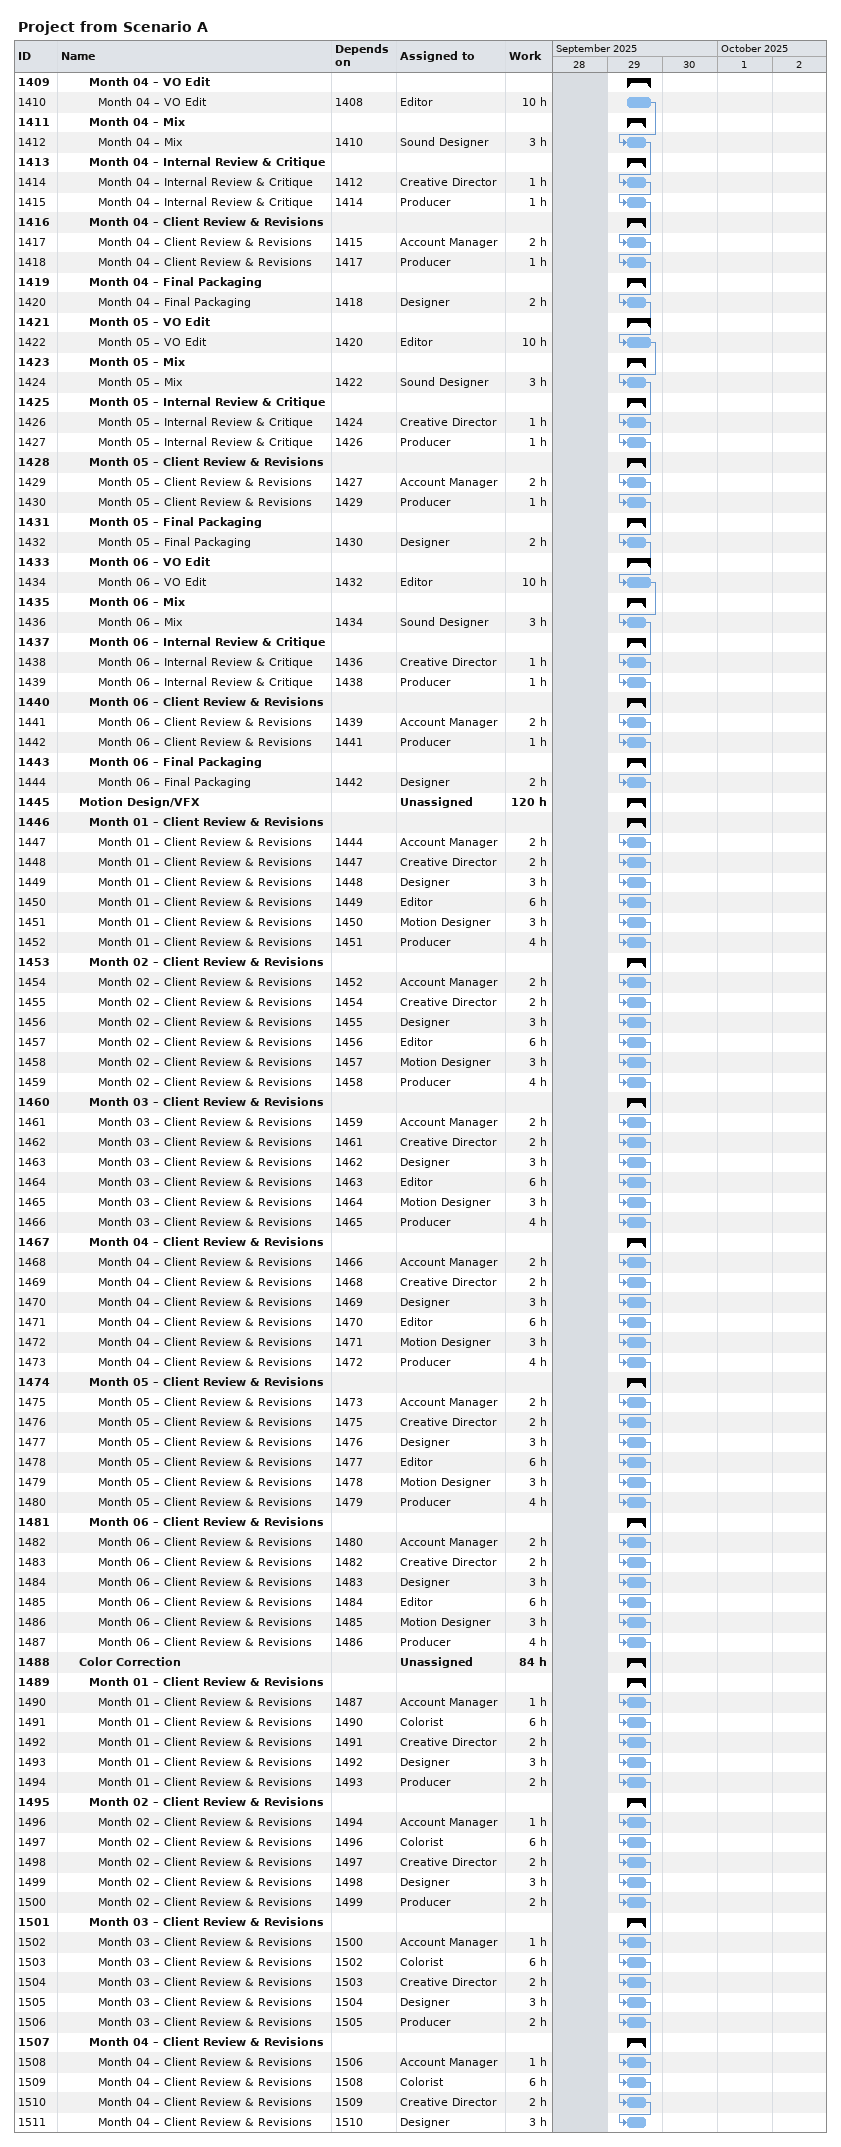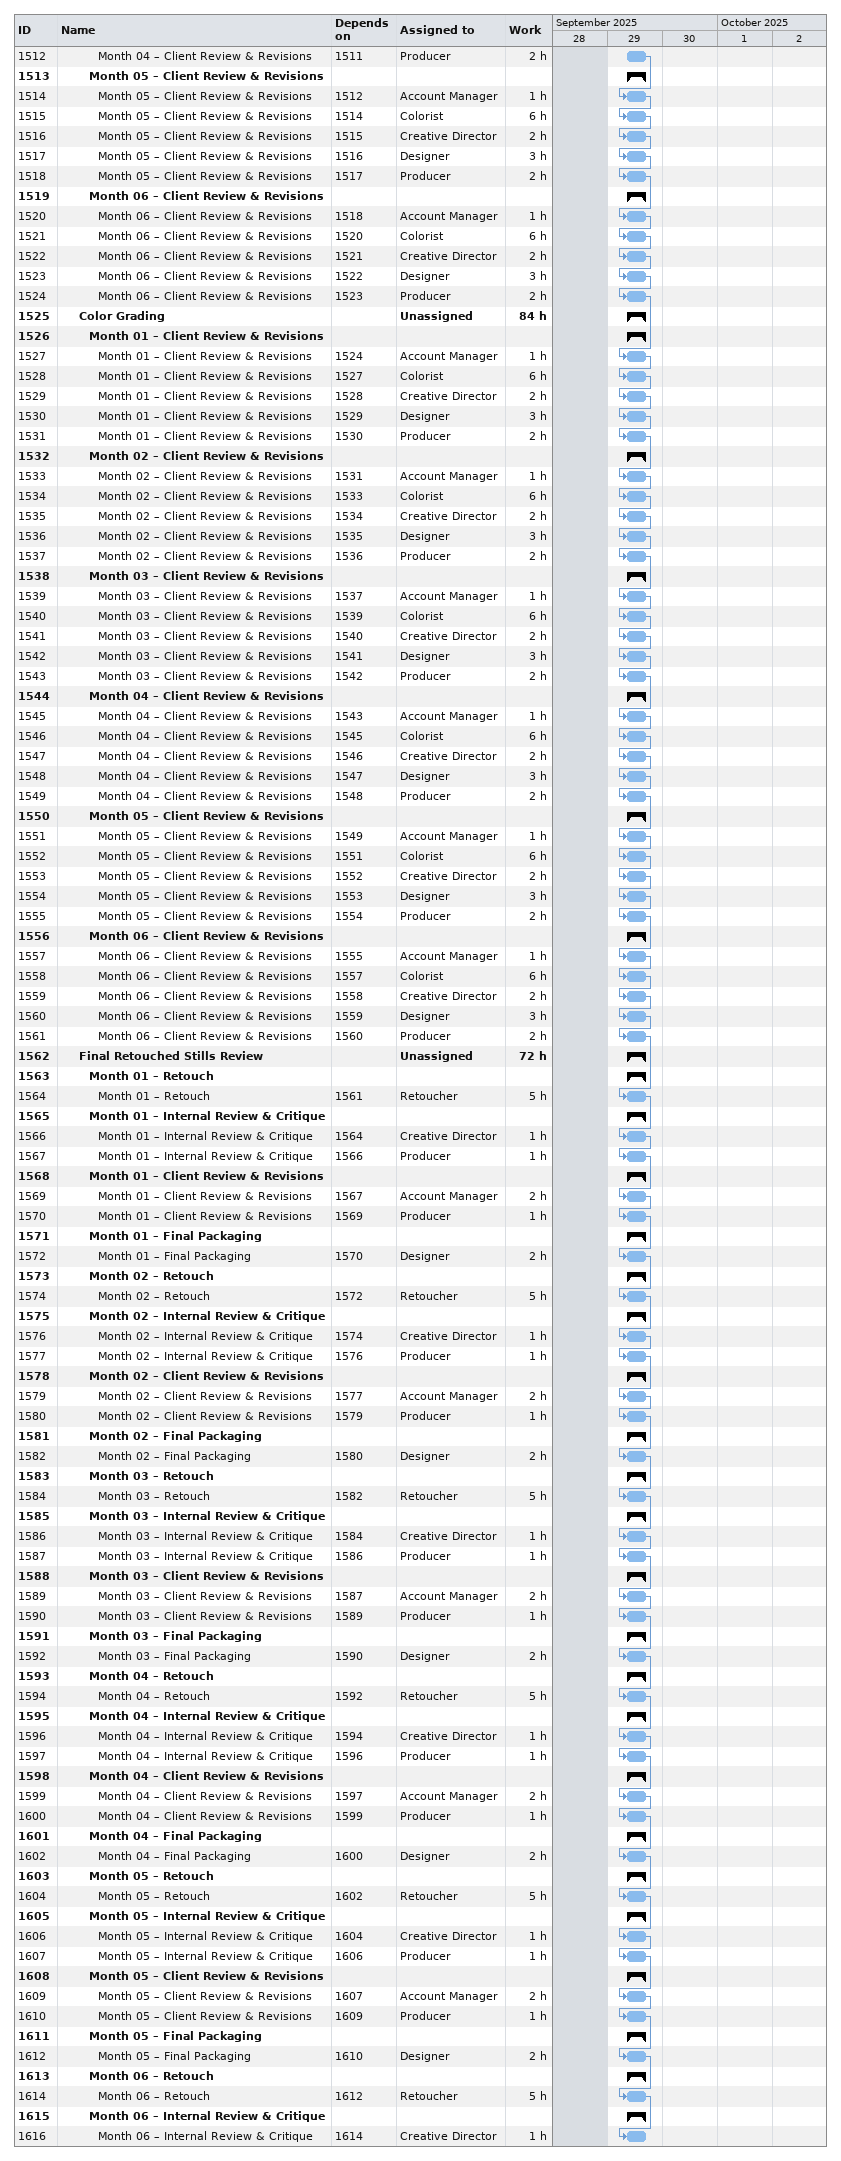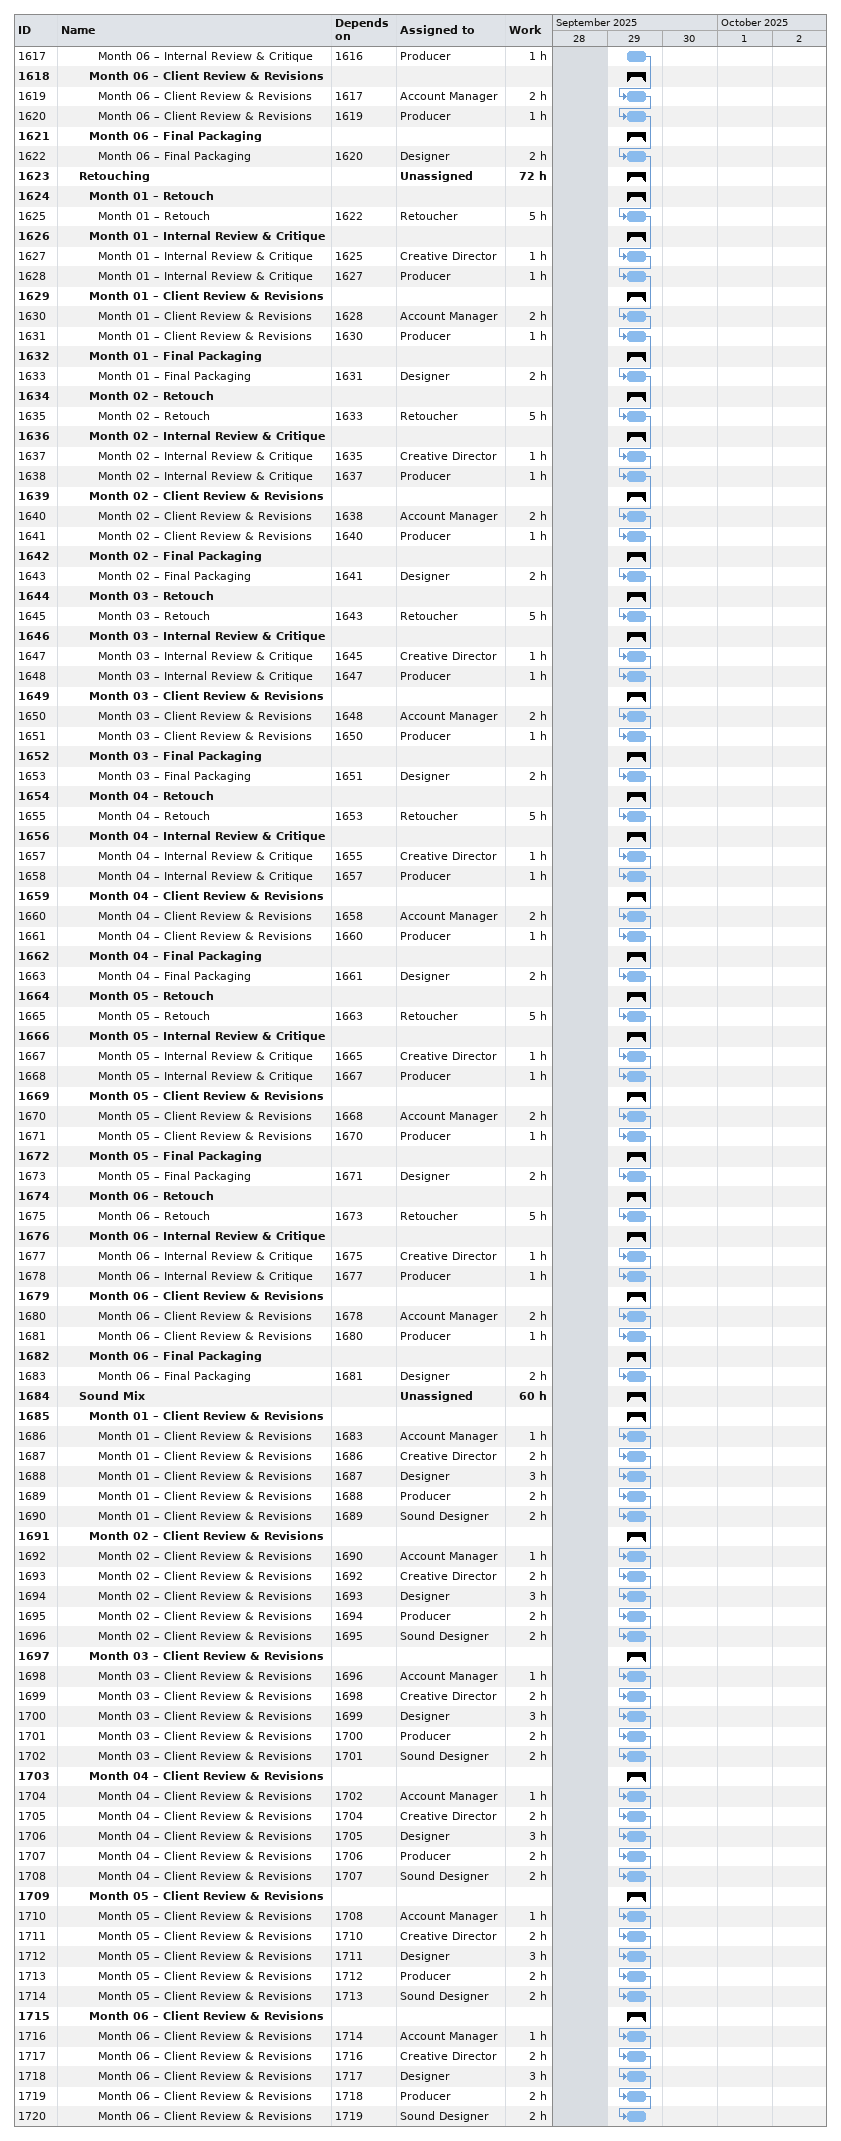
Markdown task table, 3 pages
Project from Scenario A

| ID | Level | Task | Start | Finish | Predecessors | Resources | Work (h) |
|---|---|---|---|---|---|---|---|
| 1409 | 4 | **Month 04 – VO Edit** | 2025-09-29 | 2025-09-29 |  |  |  |
| 1410 | 5 | Month 04 – VO Edit | 2025-09-29 | 2025-09-29 | 1408 | Editor | 10 |
| 1411 | 4 | **Month 04 – Mix** | 2025-09-29 | 2025-09-29 |  |  |  |
| 1412 | 5 | Month 04 – Mix | 2025-09-29 | 2025-09-29 | 1410 | Sound Designer | 3 |
| 1413 | 4 | **Month 04 – Internal Review & Critique** | 2025-09-29 | 2025-09-29 |  |  |  |
| 1414 | 5 | Month 04 – Internal Review & Critique | 2025-09-29 | 2025-09-29 | 1412 | Creative Director | 1 |
| 1415 | 5 | Month 04 – Internal Review & Critique | 2025-09-29 | 2025-09-29 | 1414 | Producer | 1 |
| 1416 | 4 | **Month 04 – Client Review & Revisions** | 2025-09-29 | 2025-09-29 |  |  |  |
| 1417 | 5 | Month 04 – Client Review & Revisions | 2025-09-29 | 2025-09-29 | 1415 | Account Manager | 2 |
| 1418 | 5 | Month 04 – Client Review & Revisions | 2025-09-29 | 2025-09-29 | 1417 | Producer | 1 |
| 1419 | 4 | **Month 04 – Final Packaging** | 2025-09-29 | 2025-09-29 |  |  |  |
| 1420 | 5 | Month 04 – Final Packaging | 2025-09-29 | 2025-09-29 | 1418 | Designer | 2 |
| 1421 | 4 | **Month 05 – VO Edit** | 2025-09-29 | 2025-09-29 |  |  |  |
| 1422 | 5 | Month 05 – VO Edit | 2025-09-29 | 2025-09-29 | 1420 | Editor | 10 |
| 1423 | 4 | **Month 05 – Mix** | 2025-09-29 | 2025-09-29 |  |  |  |
| 1424 | 5 | Month 05 – Mix | 2025-09-29 | 2025-09-29 | 1422 | Sound Designer | 3 |
| 1425 | 4 | **Month 05 – Internal Review & Critique** | 2025-09-29 | 2025-09-29 |  |  |  |
| 1426 | 5 | Month 05 – Internal Review & Critique | 2025-09-29 | 2025-09-29 | 1424 | Creative Director | 1 |
| 1427 | 5 | Month 05 – Internal Review & Critique | 2025-09-29 | 2025-09-29 | 1426 | Producer | 1 |
| 1428 | 4 | **Month 05 – Client Review & Revisions** | 2025-09-29 | 2025-09-29 |  |  |  |
| 1429 | 5 | Month 05 – Client Review & Revisions | 2025-09-29 | 2025-09-29 | 1427 | Account Manager | 2 |
| 1430 | 5 | Month 05 – Client Review & Revisions | 2025-09-29 | 2025-09-29 | 1429 | Producer | 1 |
| 1431 | 4 | **Month 05 – Final Packaging** | 2025-09-29 | 2025-09-29 |  |  |  |
| 1432 | 5 | Month 05 – Final Packaging | 2025-09-29 | 2025-09-29 | 1430 | Designer | 2 |
| 1433 | 4 | **Month 06 – VO Edit** | 2025-09-29 | 2025-09-29 |  |  |  |
| 1434 | 5 | Month 06 – VO Edit | 2025-09-29 | 2025-09-29 | 1432 | Editor | 10 |
| 1435 | 4 | **Month 06 – Mix** | 2025-09-29 | 2025-09-29 |  |  |  |
| 1436 | 5 | Month 06 – Mix | 2025-09-29 | 2025-09-29 | 1434 | Sound Designer | 3 |
| 1437 | 4 | **Month 06 – Internal Review & Critique** | 2025-09-29 | 2025-09-29 |  |  |  |
| 1438 | 5 | Month 06 – Internal Review & Critique | 2025-09-29 | 2025-09-29 | 1436 | Creative Director | 1 |
| 1439 | 5 | Month 06 – Internal Review & Critique | 2025-09-29 | 2025-09-29 | 1438 | Producer | 1 |
| 1440 | 4 | **Month 06 – Client Review & Revisions** | 2025-09-29 | 2025-09-29 |  |  |  |
| 1441 | 5 | Month 06 – Client Review & Revisions | 2025-09-29 | 2025-09-29 | 1439 | Account Manager | 2 |
| 1442 | 5 | Month 06 – Client Review & Revisions | 2025-09-29 | 2025-09-29 | 1441 | Producer | 1 |
| 1443 | 4 | **Month 06 – Final Packaging** | 2025-09-29 | 2025-09-29 |  |  |  |
| 1444 | 5 | Month 06 – Final Packaging | 2025-09-29 | 2025-09-29 | 1442 | Designer | 2 |
| 1445 | 3 | **Motion Design/VFX** | 2025-09-29 | 2025-09-29 |  | Unassigned | 120 |
| 1446 | 4 | **Month 01 – Client Review & Revisions** | 2025-09-29 | 2025-09-29 |  |  |  |
| 1447 | 5 | Month 01 – Client Review & Revisions | 2025-09-29 | 2025-09-29 | 1444 | Account Manager | 2 |
| 1448 | 5 | Month 01 – Client Review & Revisions | 2025-09-29 | 2025-09-29 | 1447 | Creative Director | 2 |
| 1449 | 5 | Month 01 – Client Review & Revisions | 2025-09-29 | 2025-09-29 | 1448 | Designer | 3 |
| 1450 | 5 | Month 01 – Client Review & Revisions | 2025-09-29 | 2025-09-29 | 1449 | Editor | 6 |
| 1451 | 5 | Month 01 – Client Review & Revisions | 2025-09-29 | 2025-09-29 | 1450 | Motion Designer | 3 |
| 1452 | 5 | Month 01 – Client Review & Revisions | 2025-09-29 | 2025-09-29 | 1451 | Producer | 4 |
| 1453 | 4 | **Month 02 – Client Review & Revisions** | 2025-09-29 | 2025-09-29 |  |  |  |
| 1454 | 5 | Month 02 – Client Review & Revisions | 2025-09-29 | 2025-09-29 | 1452 | Account Manager | 2 |
| 1455 | 5 | Month 02 – Client Review & Revisions | 2025-09-29 | 2025-09-29 | 1454 | Creative Director | 2 |
| 1456 | 5 | Month 02 – Client Review & Revisions | 2025-09-29 | 2025-09-29 | 1455 | Designer | 3 |
| 1457 | 5 | Month 02 – Client Review & Revisions | 2025-09-29 | 2025-09-29 | 1456 | Editor | 6 |
| 1458 | 5 | Month 02 – Client Review & Revisions | 2025-09-29 | 2025-09-29 | 1457 | Motion Designer | 3 |
| 1459 | 5 | Month 02 – Client Review & Revisions | 2025-09-29 | 2025-09-29 | 1458 | Producer | 4 |
| 1460 | 4 | **Month 03 – Client Review & Revisions** | 2025-09-29 | 2025-09-29 |  |  |  |
| 1461 | 5 | Month 03 – Client Review & Revisions | 2025-09-29 | 2025-09-29 | 1459 | Account Manager | 2 |
| 1462 | 5 | Month 03 – Client Review & Revisions | 2025-09-29 | 2025-09-29 | 1461 | Creative Director | 2 |
| 1463 | 5 | Month 03 – Client Review & Revisions | 2025-09-29 | 2025-09-29 | 1462 | Designer | 3 |
| 1464 | 5 | Month 03 – Client Review & Revisions | 2025-09-29 | 2025-09-29 | 1463 | Editor | 6 |
| 1465 | 5 | Month 03 – Client Review & Revisions | 2025-09-29 | 2025-09-29 | 1464 | Motion Designer | 3 |
| 1466 | 5 | Month 03 – Client Review & Revisions | 2025-09-29 | 2025-09-29 | 1465 | Producer | 4 |
| 1467 | 4 | **Month 04 – Client Review & Revisions** | 2025-09-29 | 2025-09-29 |  |  |  |
| 1468 | 5 | Month 04 – Client Review & Revisions | 2025-09-29 | 2025-09-29 | 1466 | Account Manager | 2 |
| 1469 | 5 | Month 04 – Client Review & Revisions | 2025-09-29 | 2025-09-29 | 1468 | Creative Director | 2 |
| 1470 | 5 | Month 04 – Client Review & Revisions | 2025-09-29 | 2025-09-29 | 1469 | Designer | 3 |
| 1471 | 5 | Month 04 – Client Review & Revisions | 2025-09-29 | 2025-09-29 | 1470 | Editor | 6 |
| 1472 | 5 | Month 04 – Client Review & Revisions | 2025-09-29 | 2025-09-29 | 1471 | Motion Designer | 3 |
| 1473 | 5 | Month 04 – Client Review & Revisions | 2025-09-29 | 2025-09-29 | 1472 | Producer | 4 |
| 1474 | 4 | **Month 05 – Client Review & Revisions** | 2025-09-29 | 2025-09-29 |  |  |  |
| 1475 | 5 | Month 05 – Client Review & Revisions | 2025-09-29 | 2025-09-29 | 1473 | Account Manager | 2 |
| 1476 | 5 | Month 05 – Client Review & Revisions | 2025-09-29 | 2025-09-29 | 1475 | Creative Director | 2 |
| 1477 | 5 | Month 05 – Client Review & Revisions | 2025-09-29 | 2025-09-29 | 1476 | Designer | 3 |
| 1478 | 5 | Month 05 – Client Review & Revisions | 2025-09-29 | 2025-09-29 | 1477 | Editor | 6 |
| 1479 | 5 | Month 05 – Client Review & Revisions | 2025-09-29 | 2025-09-29 | 1478 | Motion Designer | 3 |
| 1480 | 5 | Month 05 – Client Review & Revisions | 2025-09-29 | 2025-09-29 | 1479 | Producer | 4 |
| 1481 | 4 | **Month 06 – Client Review & Revisions** | 2025-09-29 | 2025-09-29 |  |  |  |
| 1482 | 5 | Month 06 – Client Review & Revisions | 2025-09-29 | 2025-09-29 | 1480 | Account Manager | 2 |
| 1483 | 5 | Month 06 – Client Review & Revisions | 2025-09-29 | 2025-09-29 | 1482 | Creative Director | 2 |
| 1484 | 5 | Month 06 – Client Review & Revisions | 2025-09-29 | 2025-09-29 | 1483 | Designer | 3 |
| 1485 | 5 | Month 06 – Client Review & Revisions | 2025-09-29 | 2025-09-29 | 1484 | Editor | 6 |
| 1486 | 5 | Month 06 – Client Review & Revisions | 2025-09-29 | 2025-09-29 | 1485 | Motion Designer | 3 |
| 1487 | 5 | Month 06 – Client Review & Revisions | 2025-09-29 | 2025-09-29 | 1486 | Producer | 4 |
| 1488 | 3 | **Color Correction** | 2025-09-29 | 2025-09-29 |  | Unassigned | 84 |
| 1489 | 4 | **Month 01 – Client Review & Revisions** | 2025-09-29 | 2025-09-29 |  |  |  |
| 1490 | 5 | Month 01 – Client Review & Revisions | 2025-09-29 | 2025-09-29 | 1487 | Account Manager | 1 |
| 1491 | 5 | Month 01 – Client Review & Revisions | 2025-09-29 | 2025-09-29 | 1490 | Colorist | 6 |
| 1492 | 5 | Month 01 – Client Review & Revisions | 2025-09-29 | 2025-09-29 | 1491 | Creative Director | 2 |
| 1493 | 5 | Month 01 – Client Review & Revisions | 2025-09-29 | 2025-09-29 | 1492 | Designer | 3 |
| 1494 | 5 | Month 01 – Client Review & Revisions | 2025-09-29 | 2025-09-29 | 1493 | Producer | 2 |
| 1495 | 4 | **Month 02 – Client Review & Revisions** | 2025-09-29 | 2025-09-29 |  |  |  |
| 1496 | 5 | Month 02 – Client Review & Revisions | 2025-09-29 | 2025-09-29 | 1494 | Account Manager | 1 |
| 1497 | 5 | Month 02 – Client Review & Revisions | 2025-09-29 | 2025-09-29 | 1496 | Colorist | 6 |
| 1498 | 5 | Month 02 – Client Review & Revisions | 2025-09-29 | 2025-09-29 | 1497 | Creative Director | 2 |
| 1499 | 5 | Month 02 – Client Review & Revisions | 2025-09-29 | 2025-09-29 | 1498 | Designer | 3 |
| 1500 | 5 | Month 02 – Client Review & Revisions | 2025-09-29 | 2025-09-29 | 1499 | Producer | 2 |
| 1501 | 4 | **Month 03 – Client Review & Revisions** | 2025-09-29 | 2025-09-29 |  |  |  |
| 1502 | 5 | Month 03 – Client Review & Revisions | 2025-09-29 | 2025-09-29 | 1500 | Account Manager | 1 |
| 1503 | 5 | Month 03 – Client Review & Revisions | 2025-09-29 | 2025-09-29 | 1502 | Colorist | 6 |
| 1504 | 5 | Month 03 – Client Review & Revisions | 2025-09-29 | 2025-09-29 | 1503 | Creative Director | 2 |
| 1505 | 5 | Month 03 – Client Review & Revisions | 2025-09-29 | 2025-09-29 | 1504 | Designer | 3 |
| 1506 | 5 | Month 03 – Client Review & Revisions | 2025-09-29 | 2025-09-29 | 1505 | Producer | 2 |
| 1507 | 4 | **Month 04 – Client Review & Revisions** | 2025-09-29 | 2025-09-29 |  |  |  |
| 1508 | 5 | Month 04 – Client Review & Revisions | 2025-09-29 | 2025-09-29 | 1506 | Account Manager | 1 |
| 1509 | 5 | Month 04 – Client Review & Revisions | 2025-09-29 | 2025-09-29 | 1508 | Colorist | 6 |
| 1510 | 5 | Month 04 – Client Review & Revisions | 2025-09-29 | 2025-09-29 | 1509 | Creative Director | 2 |
| 1511 | 5 | Month 04 – Client Review & Revisions | 2025-09-29 | 2025-09-29 | 1510 | Designer | 3 |
| 1512 | 5 | Month 04 – Client Review & Revisions | 2025-09-29 | 2025-09-29 | 1511 | Producer | 2 |
| 1513 | 4 | **Month 05 – Client Review & Revisions** | 2025-09-29 | 2025-09-29 |  |  |  |
| 1514 | 5 | Month 05 – Client Review & Revisions | 2025-09-29 | 2025-09-29 | 1512 | Account Manager | 1 |
| 1515 | 5 | Month 05 – Client Review & Revisions | 2025-09-29 | 2025-09-29 | 1514 | Colorist | 6 |
| 1516 | 5 | Month 05 – Client Review & Revisions | 2025-09-29 | 2025-09-29 | 1515 | Creative Director | 2 |
| 1517 | 5 | Month 05 – Client Review & Revisions | 2025-09-29 | 2025-09-29 | 1516 | Designer | 3 |
| 1518 | 5 | Month 05 – Client Review & Revisions | 2025-09-29 | 2025-09-29 | 1517 | Producer | 2 |
| 1519 | 4 | **Month 06 – Client Review & Revisions** | 2025-09-29 | 2025-09-29 |  |  |  |
| 1520 | 5 | Month 06 – Client Review & Revisions | 2025-09-29 | 2025-09-29 | 1518 | Account Manager | 1 |
| 1521 | 5 | Month 06 – Client Review & Revisions | 2025-09-29 | 2025-09-29 | 1520 | Colorist | 6 |
| 1522 | 5 | Month 06 – Client Review & Revisions | 2025-09-29 | 2025-09-29 | 1521 | Creative Director | 2 |
| 1523 | 5 | Month 06 – Client Review & Revisions | 2025-09-29 | 2025-09-29 | 1522 | Designer | 3 |
| 1524 | 5 | Month 06 – Client Review & Revisions | 2025-09-29 | 2025-09-29 | 1523 | Producer | 2 |
| 1525 | 3 | **Color Grading** | 2025-09-29 | 2025-09-29 |  | Unassigned | 84 |
| 1526 | 4 | **Month 01 – Client Review & Revisions** | 2025-09-29 | 2025-09-29 |  |  |  |
| 1527 | 5 | Month 01 – Client Review & Revisions | 2025-09-29 | 2025-09-29 | 1524 | Account Manager | 1 |
| 1528 | 5 | Month 01 – Client Review & Revisions | 2025-09-29 | 2025-09-29 | 1527 | Colorist | 6 |
| 1529 | 5 | Month 01 – Client Review & Revisions | 2025-09-29 | 2025-09-29 | 1528 | Creative Director | 2 |
| 1530 | 5 | Month 01 – Client Review & Revisions | 2025-09-29 | 2025-09-29 | 1529 | Designer | 3 |
| 1531 | 5 | Month 01 – Client Review & Revisions | 2025-09-29 | 2025-09-29 | 1530 | Producer | 2 |
| 1532 | 4 | **Month 02 – Client Review & Revisions** | 2025-09-29 | 2025-09-29 |  |  |  |
| 1533 | 5 | Month 02 – Client Review & Revisions | 2025-09-29 | 2025-09-29 | 1531 | Account Manager | 1 |
| 1534 | 5 | Month 02 – Client Review & Revisions | 2025-09-29 | 2025-09-29 | 1533 | Colorist | 6 |
| 1535 | 5 | Month 02 – Client Review & Revisions | 2025-09-29 | 2025-09-29 | 1534 | Creative Director | 2 |
| 1536 | 5 | Month 02 – Client Review & Revisions | 2025-09-29 | 2025-09-29 | 1535 | Designer | 3 |
| 1537 | 5 | Month 02 – Client Review & Revisions | 2025-09-29 | 2025-09-29 | 1536 | Producer | 2 |
| 1538 | 4 | **Month 03 – Client Review & Revisions** | 2025-09-29 | 2025-09-29 |  |  |  |
| 1539 | 5 | Month 03 – Client Review & Revisions | 2025-09-29 | 2025-09-29 | 1537 | Account Manager | 1 |
| 1540 | 5 | Month 03 – Client Review & Revisions | 2025-09-29 | 2025-09-29 | 1539 | Colorist | 6 |
| 1541 | 5 | Month 03 – Client Review & Revisions | 2025-09-29 | 2025-09-29 | 1540 | Creative Director | 2 |
| 1542 | 5 | Month 03 – Client Review & Revisions | 2025-09-29 | 2025-09-29 | 1541 | Designer | 3 |
| 1543 | 5 | Month 03 – Client Review & Revisions | 2025-09-29 | 2025-09-29 | 1542 | Producer | 2 |
| 1544 | 4 | **Month 04 – Client Review & Revisions** | 2025-09-29 | 2025-09-29 |  |  |  |
| 1545 | 5 | Month 04 – Client Review & Revisions | 2025-09-29 | 2025-09-29 | 1543 | Account Manager | 1 |
| 1546 | 5 | Month 04 – Client Review & Revisions | 2025-09-29 | 2025-09-29 | 1545 | Colorist | 6 |
| 1547 | 5 | Month 04 – Client Review & Revisions | 2025-09-29 | 2025-09-29 | 1546 | Creative Director | 2 |
| 1548 | 5 | Month 04 – Client Review & Revisions | 2025-09-29 | 2025-09-29 | 1547 | Designer | 3 |
| 1549 | 5 | Month 04 – Client Review & Revisions | 2025-09-29 | 2025-09-29 | 1548 | Producer | 2 |
| 1550 | 4 | **Month 05 – Client Review & Revisions** | 2025-09-29 | 2025-09-29 |  |  |  |
| 1551 | 5 | Month 05 – Client Review & Revisions | 2025-09-29 | 2025-09-29 | 1549 | Account Manager | 1 |
| 1552 | 5 | Month 05 – Client Review & Revisions | 2025-09-29 | 2025-09-29 | 1551 | Colorist | 6 |
| 1553 | 5 | Month 05 – Client Review & Revisions | 2025-09-29 | 2025-09-29 | 1552 | Creative Director | 2 |
| 1554 | 5 | Month 05 – Client Review & Revisions | 2025-09-29 | 2025-09-29 | 1553 | Designer | 3 |
| 1555 | 5 | Month 05 – Client Review & Revisions | 2025-09-29 | 2025-09-29 | 1554 | Producer | 2 |
| 1556 | 4 | **Month 06 – Client Review & Revisions** | 2025-09-29 | 2025-09-29 |  |  |  |
| 1557 | 5 | Month 06 – Client Review & Revisions | 2025-09-29 | 2025-09-29 | 1555 | Account Manager | 1 |
| 1558 | 5 | Month 06 – Client Review & Revisions | 2025-09-29 | 2025-09-29 | 1557 | Colorist | 6 |
| 1559 | 5 | Month 06 – Client Review & Revisions | 2025-09-29 | 2025-09-29 | 1558 | Creative Director | 2 |
| 1560 | 5 | Month 06 – Client Review & Revisions | 2025-09-29 | 2025-09-29 | 1559 | Designer | 3 |
| 1561 | 5 | Month 06 – Client Review & Revisions | 2025-09-29 | 2025-09-29 | 1560 | Producer | 2 |
| 1562 | 3 | **Final Retouched Stills Review** | 2025-09-29 | 2025-09-29 |  | Unassigned | 72 |
| 1563 | 4 | **Month 01 – Retouch** | 2025-09-29 | 2025-09-29 |  |  |  |
| 1564 | 5 | Month 01 – Retouch | 2025-09-29 | 2025-09-29 | 1561 | Retoucher | 5 |
| 1565 | 4 | **Month 01 – Internal Review & Critique** | 2025-09-29 | 2025-09-29 |  |  |  |
| 1566 | 5 | Month 01 – Internal Review & Critique | 2025-09-29 | 2025-09-29 | 1564 | Creative Director | 1 |
| 1567 | 5 | Month 01 – Internal Review & Critique | 2025-09-29 | 2025-09-29 | 1566 | Producer | 1 |
| 1568 | 4 | **Month 01 – Client Review & Revisions** | 2025-09-29 | 2025-09-29 |  |  |  |
| 1569 | 5 | Month 01 – Client Review & Revisions | 2025-09-29 | 2025-09-29 | 1567 | Account Manager | 2 |
| 1570 | 5 | Month 01 – Client Review & Revisions | 2025-09-29 | 2025-09-29 | 1569 | Producer | 1 |
| 1571 | 4 | **Month 01 – Final Packaging** | 2025-09-29 | 2025-09-29 |  |  |  |
| 1572 | 5 | Month 01 – Final Packaging | 2025-09-29 | 2025-09-29 | 1570 | Designer | 2 |
| 1573 | 4 | **Month 02 – Retouch** | 2025-09-29 | 2025-09-29 |  |  |  |
| 1574 | 5 | Month 02 – Retouch | 2025-09-29 | 2025-09-29 | 1572 | Retoucher | 5 |
| 1575 | 4 | **Month 02 – Internal Review & Critique** | 2025-09-29 | 2025-09-29 |  |  |  |
| 1576 | 5 | Month 02 – Internal Review & Critique | 2025-09-29 | 2025-09-29 | 1574 | Creative Director | 1 |
| 1577 | 5 | Month 02 – Internal Review & Critique | 2025-09-29 | 2025-09-29 | 1576 | Producer | 1 |
| 1578 | 4 | **Month 02 – Client Review & Revisions** | 2025-09-29 | 2025-09-29 |  |  |  |
| 1579 | 5 | Month 02 – Client Review & Revisions | 2025-09-29 | 2025-09-29 | 1577 | Account Manager | 2 |
| 1580 | 5 | Month 02 – Client Review & Revisions | 2025-09-29 | 2025-09-29 | 1579 | Producer | 1 |
| 1581 | 4 | **Month 02 – Final Packaging** | 2025-09-29 | 2025-09-29 |  |  |  |
| 1582 | 5 | Month 02 – Final Packaging | 2025-09-29 | 2025-09-29 | 1580 | Designer | 2 |
| 1583 | 4 | **Month 03 – Retouch** | 2025-09-29 | 2025-09-29 |  |  |  |
| 1584 | 5 | Month 03 – Retouch | 2025-09-29 | 2025-09-29 | 1582 | Retoucher | 5 |
| 1585 | 4 | **Month 03 – Internal Review & Critique** | 2025-09-29 | 2025-09-29 |  |  |  |
| 1586 | 5 | Month 03 – Internal Review & Critique | 2025-09-29 | 2025-09-29 | 1584 | Creative Director | 1 |
| 1587 | 5 | Month 03 – Internal Review & Critique | 2025-09-29 | 2025-09-29 | 1586 | Producer | 1 |
| 1588 | 4 | **Month 03 – Client Review & Revisions** | 2025-09-29 | 2025-09-29 |  |  |  |
| 1589 | 5 | Month 03 – Client Review & Revisions | 2025-09-29 | 2025-09-29 | 1587 | Account Manager | 2 |
| 1590 | 5 | Month 03 – Client Review & Revisions | 2025-09-29 | 2025-09-29 | 1589 | Producer | 1 |
| 1591 | 4 | **Month 03 – Final Packaging** | 2025-09-29 | 2025-09-29 |  |  |  |
| 1592 | 5 | Month 03 – Final Packaging | 2025-09-29 | 2025-09-29 | 1590 | Designer | 2 |
| 1593 | 4 | **Month 04 – Retouch** | 2025-09-29 | 2025-09-29 |  |  |  |
| 1594 | 5 | Month 04 – Retouch | 2025-09-29 | 2025-09-29 | 1592 | Retoucher | 5 |
| 1595 | 4 | **Month 04 – Internal Review & Critique** | 2025-09-29 | 2025-09-29 |  |  |  |
| 1596 | 5 | Month 04 – Internal Review & Critique | 2025-09-29 | 2025-09-29 | 1594 | Creative Director | 1 |
| 1597 | 5 | Month 04 – Internal Review & Critique | 2025-09-29 | 2025-09-29 | 1596 | Producer | 1 |
| 1598 | 4 | **Month 04 – Client Review & Revisions** | 2025-09-29 | 2025-09-29 |  |  |  |
| 1599 | 5 | Month 04 – Client Review & Revisions | 2025-09-29 | 2025-09-29 | 1597 | Account Manager | 2 |
| 1600 | 5 | Month 04 – Client Review & Revisions | 2025-09-29 | 2025-09-29 | 1599 | Producer | 1 |
| 1601 | 4 | **Month 04 – Final Packaging** | 2025-09-29 | 2025-09-29 |  |  |  |
| 1602 | 5 | Month 04 – Final Packaging | 2025-09-29 | 2025-09-29 | 1600 | Designer | 2 |
| 1603 | 4 | **Month 05 – Retouch** | 2025-09-29 | 2025-09-29 |  |  |  |
| 1604 | 5 | Month 05 – Retouch | 2025-09-29 | 2025-09-29 | 1602 | Retoucher | 5 |
| 1605 | 4 | **Month 05 – Internal Review & Critique** | 2025-09-29 | 2025-09-29 |  |  |  |
| 1606 | 5 | Month 05 – Internal Review & Critique | 2025-09-29 | 2025-09-29 | 1604 | Creative Director | 1 |
| 1607 | 5 | Month 05 – Internal Review & Critique | 2025-09-29 | 2025-09-29 | 1606 | Producer | 1 |
| 1608 | 4 | **Month 05 – Client Review & Revisions** | 2025-09-29 | 2025-09-29 |  |  |  |
| 1609 | 5 | Month 05 – Client Review & Revisions | 2025-09-29 | 2025-09-29 | 1607 | Account Manager | 2 |
| 1610 | 5 | Month 05 – Client Review & Revisions | 2025-09-29 | 2025-09-29 | 1609 | Producer | 1 |
| 1611 | 4 | **Month 05 – Final Packaging** | 2025-09-29 | 2025-09-29 |  |  |  |
| 1612 | 5 | Month 05 – Final Packaging | 2025-09-29 | 2025-09-29 | 1610 | Designer | 2 |
| 1613 | 4 | **Month 06 – Retouch** | 2025-09-29 | 2025-09-29 |  |  |  |
| 1614 | 5 | Month 06 – Retouch | 2025-09-29 | 2025-09-29 | 1612 | Retoucher | 5 |
| 1615 | 4 | **Month 06 – Internal Review & Critique** | 2025-09-29 | 2025-09-29 |  |  |  |
| 1616 | 5 | Month 06 – Internal Review & Critique | 2025-09-29 | 2025-09-29 | 1614 | Creative Director | 1 |
| 1617 | 5 | Month 06 – Internal Review & Critique | 2025-09-29 | 2025-09-29 | 1616 | Producer | 1 |
| 1618 | 4 | **Month 06 – Client Review & Revisions** | 2025-09-29 | 2025-09-29 |  |  |  |
| 1619 | 5 | Month 06 – Client Review & Revisions | 2025-09-29 | 2025-09-29 | 1617 | Account Manager | 2 |
| 1620 | 5 | Month 06 – Client Review & Revisions | 2025-09-29 | 2025-09-29 | 1619 | Producer | 1 |
| 1621 | 4 | **Month 06 – Final Packaging** | 2025-09-29 | 2025-09-29 |  |  |  |
| 1622 | 5 | Month 06 – Final Packaging | 2025-09-29 | 2025-09-29 | 1620 | Designer | 2 |
| 1623 | 3 | **Retouching** | 2025-09-29 | 2025-09-29 |  | Unassigned | 72 |
| 1624 | 4 | **Month 01 – Retouch** | 2025-09-29 | 2025-09-29 |  |  |  |
| 1625 | 5 | Month 01 – Retouch | 2025-09-29 | 2025-09-29 | 1622 | Retoucher | 5 |
| 1626 | 4 | **Month 01 – Internal Review & Critique** | 2025-09-29 | 2025-09-29 |  |  |  |
| 1627 | 5 | Month 01 – Internal Review & Critique | 2025-09-29 | 2025-09-29 | 1625 | Creative Director | 1 |
| 1628 | 5 | Month 01 – Internal Review & Critique | 2025-09-29 | 2025-09-29 | 1627 | Producer | 1 |
| 1629 | 4 | **Month 01 – Client Review & Revisions** | 2025-09-29 | 2025-09-29 |  |  |  |
| 1630 | 5 | Month 01 – Client Review & Revisions | 2025-09-29 | 2025-09-29 | 1628 | Account Manager | 2 |
| 1631 | 5 | Month 01 – Client Review & Revisions | 2025-09-29 | 2025-09-29 | 1630 | Producer | 1 |
| 1632 | 4 | **Month 01 – Final Packaging** | 2025-09-29 | 2025-09-29 |  |  |  |
| 1633 | 5 | Month 01 – Final Packaging | 2025-09-29 | 2025-09-29 | 1631 | Designer | 2 |
| 1634 | 4 | **Month 02 – Retouch** | 2025-09-29 | 2025-09-29 |  |  |  |
| 1635 | 5 | Month 02 – Retouch | 2025-09-29 | 2025-09-29 | 1633 | Retoucher | 5 |
| 1636 | 4 | **Month 02 – Internal Review & Critique** | 2025-09-29 | 2025-09-29 |  |  |  |
| 1637 | 5 | Month 02 – Internal Review & Critique | 2025-09-29 | 2025-09-29 | 1635 | Creative Director | 1 |
| 1638 | 5 | Month 02 – Internal Review & Critique | 2025-09-29 | 2025-09-29 | 1637 | Producer | 1 |
| 1639 | 4 | **Month 02 – Client Review & Revisions** | 2025-09-29 | 2025-09-29 |  |  |  |
| 1640 | 5 | Month 02 – Client Review & Revisions | 2025-09-29 | 2025-09-29 | 1638 | Account Manager | 2 |
| 1641 | 5 | Month 02 – Client Review & Revisions | 2025-09-29 | 2025-09-29 | 1640 | Producer | 1 |
| 1642 | 4 | **Month 02 – Final Packaging** | 2025-09-29 | 2025-09-29 |  |  |  |
| 1643 | 5 | Month 02 – Final Packaging | 2025-09-29 | 2025-09-29 | 1641 | Designer | 2 |
| 1644 | 4 | **Month 03 – Retouch** | 2025-09-29 | 2025-09-29 |  |  |  |
| 1645 | 5 | Month 03 – Retouch | 2025-09-29 | 2025-09-29 | 1643 | Retoucher | 5 |
| 1646 | 4 | **Month 03 – Internal Review & Critique** | 2025-09-29 | 2025-09-29 |  |  |  |
| 1647 | 5 | Month 03 – Internal Review & Critique | 2025-09-29 | 2025-09-29 | 1645 | Creative Director | 1 |
| 1648 | 5 | Month 03 – Internal Review & Critique | 2025-09-29 | 2025-09-29 | 1647 | Producer | 1 |
| 1649 | 4 | **Month 03 – Client Review & Revisions** | 2025-09-29 | 2025-09-29 |  |  |  |
| 1650 | 5 | Month 03 – Client Review & Revisions | 2025-09-29 | 2025-09-29 | 1648 | Account Manager | 2 |
| 1651 | 5 | Month 03 – Client Review & Revisions | 2025-09-29 | 2025-09-29 | 1650 | Producer | 1 |
| 1652 | 4 | **Month 03 – Final Packaging** | 2025-09-29 | 2025-09-29 |  |  |  |
| 1653 | 5 | Month 03 – Final Packaging | 2025-09-29 | 2025-09-29 | 1651 | Designer | 2 |
| 1654 | 4 | **Month 04 – Retouch** | 2025-09-29 | 2025-09-29 |  |  |  |
| 1655 | 5 | Month 04 – Retouch | 2025-09-29 | 2025-09-29 | 1653 | Retoucher | 5 |
| 1656 | 4 | **Month 04 – Internal Review & Critique** | 2025-09-29 | 2025-09-29 |  |  |  |
| 1657 | 5 | Month 04 – Internal Review & Critique | 2025-09-29 | 2025-09-29 | 1655 | Creative Director | 1 |
| 1658 | 5 | Month 04 – Internal Review & Critique | 2025-09-29 | 2025-09-29 | 1657 | Producer | 1 |
| 1659 | 4 | **Month 04 – Client Review & Revisions** | 2025-09-29 | 2025-09-29 |  |  |  |
| 1660 | 5 | Month 04 – Client Review & Revisions | 2025-09-29 | 2025-09-29 | 1658 | Account Manager | 2 |
| 1661 | 5 | Month 04 – Client Review & Revisions | 2025-09-29 | 2025-09-29 | 1660 | Producer | 1 |
| 1662 | 4 | **Month 04 – Final Packaging** | 2025-09-29 | 2025-09-29 |  |  |  |
| 1663 | 5 | Month 04 – Final Packaging | 2025-09-29 | 2025-09-29 | 1661 | Designer | 2 |
| 1664 | 4 | **Month 05 – Retouch** | 2025-09-29 | 2025-09-29 |  |  |  |
| 1665 | 5 | Month 05 – Retouch | 2025-09-29 | 2025-09-29 | 1663 | Retoucher | 5 |
| 1666 | 4 | **Month 05 – Internal Review & Critique** | 2025-09-29 | 2025-09-29 |  |  |  |
| 1667 | 5 | Month 05 – Internal Review & Critique | 2025-09-29 | 2025-09-29 | 1665 | Creative Director | 1 |
| 1668 | 5 | Month 05 – Internal Review & Critique | 2025-09-29 | 2025-09-29 | 1667 | Producer | 1 |
| 1669 | 4 | **Month 05 – Client Review & Revisions** | 2025-09-29 | 2025-09-29 |  |  |  |
| 1670 | 5 | Month 05 – Client Review & Revisions | 2025-09-29 | 2025-09-29 | 1668 | Account Manager | 2 |
| 1671 | 5 | Month 05 – Client Review & Revisions | 2025-09-29 | 2025-09-29 | 1670 | Producer | 1 |
| 1672 | 4 | **Month 05 – Final Packaging** | 2025-09-29 | 2025-09-29 |  |  |  |
| 1673 | 5 | Month 05 – Final Packaging | 2025-09-29 | 2025-09-29 | 1671 | Designer | 2 |
| 1674 | 4 | **Month 06 – Retouch** | 2025-09-29 | 2025-09-29 |  |  |  |
| 1675 | 5 | Month 06 – Retouch | 2025-09-29 | 2025-09-29 | 1673 | Retoucher | 5 |
| 1676 | 4 | **Month 06 – Internal Review & Critique** | 2025-09-29 | 2025-09-29 |  |  |  |
| 1677 | 5 | Month 06 – Internal Review & Critique | 2025-09-29 | 2025-09-29 | 1675 | Creative Director | 1 |
| 1678 | 5 | Month 06 – Internal Review & Critique | 2025-09-29 | 2025-09-29 | 1677 | Producer | 1 |
| 1679 | 4 | **Month 06 – Client Review & Revisions** | 2025-09-29 | 2025-09-29 |  |  |  |
| 1680 | 5 | Month 06 – Client Review & Revisions | 2025-09-29 | 2025-09-29 | 1678 | Account Manager | 2 |
| 1681 | 5 | Month 06 – Client Review & Revisions | 2025-09-29 | 2025-09-29 | 1680 | Producer | 1 |
| 1682 | 4 | **Month 06 – Final Packaging** | 2025-09-29 | 2025-09-29 |  |  |  |
| 1683 | 5 | Month 06 – Final Packaging | 2025-09-29 | 2025-09-29 | 1681 | Designer | 2 |
| 1684 | 3 | **Sound Mix** | 2025-09-29 | 2025-09-29 |  | Unassigned | 60 |
| 1685 | 4 | **Month 01 – Client Review & Revisions** | 2025-09-29 | 2025-09-29 |  |  |  |
| 1686 | 5 | Month 01 – Client Review & Revisions | 2025-09-29 | 2025-09-29 | 1683 | Account Manager | 1 |
| 1687 | 5 | Month 01 – Client Review & Revisions | 2025-09-29 | 2025-09-29 | 1686 | Creative Director | 2 |
| 1688 | 5 | Month 01 – Client Review & Revisions | 2025-09-29 | 2025-09-29 | 1687 | Designer | 3 |
| 1689 | 5 | Month 01 – Client Review & Revisions | 2025-09-29 | 2025-09-29 | 1688 | Producer | 2 |
| 1690 | 5 | Month 01 – Client Review & Revisions | 2025-09-29 | 2025-09-29 | 1689 | Sound Designer | 2 |
| 1691 | 4 | **Month 02 – Client Review & Revisions** | 2025-09-29 | 2025-09-29 |  |  |  |
| 1692 | 5 | Month 02 – Client Review & Revisions | 2025-09-29 | 2025-09-29 | 1690 | Account Manager | 1 |
| 1693 | 5 | Month 02 – Client Review & Revisions | 2025-09-29 | 2025-09-29 | 1692 | Creative Director | 2 |
| 1694 | 5 | Month 02 – Client Review & Revisions | 2025-09-29 | 2025-09-29 | 1693 | Designer | 3 |
| 1695 | 5 | Month 02 – Client Review & Revisions | 2025-09-29 | 2025-09-29 | 1694 | Producer | 2 |
| 1696 | 5 | Month 02 – Client Review & Revisions | 2025-09-29 | 2025-09-29 | 1695 | Sound Designer | 2 |
| 1697 | 4 | **Month 03 – Client Review & Revisions** | 2025-09-29 | 2025-09-29 |  |  |  |
| 1698 | 5 | Month 03 – Client Review & Revisions | 2025-09-29 | 2025-09-29 | 1696 | Account Manager | 1 |
| 1699 | 5 | Month 03 – Client Review & Revisions | 2025-09-29 | 2025-09-29 | 1698 | Creative Director | 2 |
| 1700 | 5 | Month 03 – Client Review & Revisions | 2025-09-29 | 2025-09-29 | 1699 | Designer | 3 |
| 1701 | 5 | Month 03 – Client Review & Revisions | 2025-09-29 | 2025-09-29 | 1700 | Producer | 2 |
| 1702 | 5 | Month 03 – Client Review & Revisions | 2025-09-29 | 2025-09-29 | 1701 | Sound Designer | 2 |
| 1703 | 4 | **Month 04 – Client Review & Revisions** | 2025-09-29 | 2025-09-29 |  |  |  |
| 1704 | 5 | Month 04 – Client Review & Revisions | 2025-09-29 | 2025-09-29 | 1702 | Account Manager | 1 |
| 1705 | 5 | Month 04 – Client Review & Revisions | 2025-09-29 | 2025-09-29 | 1704 | Creative Director | 2 |
| 1706 | 5 | Month 04 – Client Review & Revisions | 2025-09-29 | 2025-09-29 | 1705 | Designer | 3 |
| 1707 | 5 | Month 04 – Client Review & Revisions | 2025-09-29 | 2025-09-29 | 1706 | Producer | 2 |
| 1708 | 5 | Month 04 – Client Review & Revisions | 2025-09-29 | 2025-09-29 | 1707 | Sound Designer | 2 |
| 1709 | 4 | **Month 05 – Client Review & Revisions** | 2025-09-29 | 2025-09-29 |  |  |  |
| 1710 | 5 | Month 05 – Client Review & Revisions | 2025-09-29 | 2025-09-29 | 1708 | Account Manager | 1 |
| 1711 | 5 | Month 05 – Client Review & Revisions | 2025-09-29 | 2025-09-29 | 1710 | Creative Director | 2 |
| 1712 | 5 | Month 05 – Client Review & Revisions | 2025-09-29 | 2025-09-29 | 1711 | Designer | 3 |
| 1713 | 5 | Month 05 – Client Review & Revisions | 2025-09-29 | 2025-09-29 | 1712 | Producer | 2 |
| 1714 | 5 | Month 05 – Client Review & Revisions | 2025-09-29 | 2025-09-29 | 1713 | Sound Designer | 2 |
| 1715 | 4 | **Month 06 – Client Review & Revisions** | 2025-09-29 | 2025-09-29 |  |  |  |
| 1716 | 5 | Month 06 – Client Review & Revisions | 2025-09-29 | 2025-09-29 | 1714 | Account Manager | 1 |
| 1717 | 5 | Month 06 – Client Review & Revisions | 2025-09-29 | 2025-09-29 | 1716 | Creative Director | 2 |
| 1718 | 5 | Month 06 – Client Review & Revisions | 2025-09-29 | 2025-09-29 | 1717 | Designer | 3 |
| 1719 | 5 | Month 06 – Client Review & Revisions | 2025-09-29 | 2025-09-29 | 1718 | Producer | 2 |
| 1720 | 5 | Month 06 – Client Review & Revisions | 2025-09-29 | 2025-09-29 | 1719 | Sound Designer | 2 |
